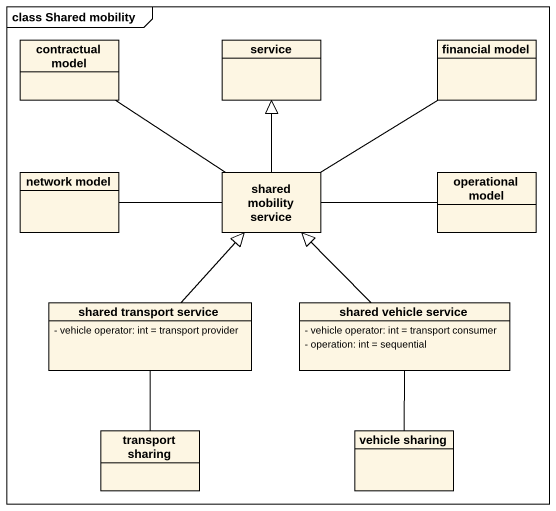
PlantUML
@startuml
mainframe class Shared mobility
hide circle
hide empty members
skinparam classAttributeIconSize 0
class "contractual model" as contractual_model
class service
class "financial model" as financial_model
class "network model" as network_model
class "shared mobility service" as shared_mobility_service
class "operational model" as operational_model
class "shared transport service" as shared_transport_service {
  - vehicle operator: int = transport provider
}
class "shared vehicle service" as shared_vehicle_service {
  - vehicle operator: int = transport consumer
  - operation: int = sequential
}
class "transport sharing" as transport_sharing
class "vehicle sharing" as vehicle_sharing
shared_mobility_service -up- contractual_model
shared_mobility_service -up-|> service
shared_mobility_service -up- financial_model
shared_mobility_service -left- network_model
shared_mobility_service -right- operational_model
shared_transport_service -up-|> shared_mobility_service
shared_vehicle_service -up-|> shared_mobility_service
transport_sharing -up- shared_transport_service
vehicle_sharing -up- shared_vehicle_service
@enduml
